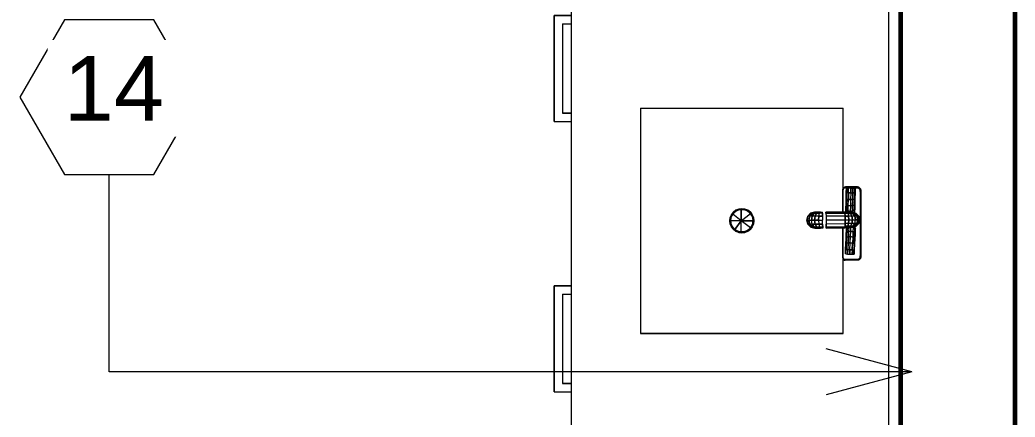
# Model space of a CAD drawing. Header units: inches. Extents: x -827 to 154, y -802 to 207.
# Drawn here: x -270.4 to -200.9, y -683.3 to -655.6 of the extents above; entities that cross this region are included whole.
import ezdxf

# ---------------------------------------------------------------- set-up
doc = ezdxf.new("R2010")
doc.units = ezdxf.units.IN
doc.header["$MEASUREMENT"] = 0
for name, color, linetype, lineweight in [('3sConceptual', 7, 'Continuous', 9), ('A-ANNO-NOTE', 131, 'Continuous', 9), ('A-WALL', 113, 'Continuous', 18), ('kitchen5_skp', 8, 'Continuous', 9), ('Layer0', 7, 'Continuous', 9)]:
    doc.layers.add(name, color=color, linetype=linetype, lineweight=lineweight)
doc.styles.add('Arial', font='arial.ttf', dxfattribs={"height": 4.5})

# ---------------------------------------------------------------- blocks, each defined once
blk = doc.blocks.new('kitchen5_skp_15-403154-Level 1')
at = {"layer": 'Layer0'}
for p, q in [((48.736, 22.185), (79.134, 22.185)), ((48.736, 22.185), (79.134, 22.185)), ((56.862, 4.847), (56.862, 19.02)), ((62.542, 19.02), (56.862, 19.02)), ((62.542, 19.02), (56.862, 19.02)), ((56.862, 4.847), (56.862, 19.02)), ((72.61, 19.02), (67.358, 19.02)), ((72.61, 19.02), (67.358, 19.02)), ((72.61, 4.847), (72.61, 19.02)), ((72.61, 19.02), (72.61, 4.847)), ((64.141, 12.529), (64.007, 12.354)), ((64.007, 12.354), (64.141, 12.529)), ((64.141, 12.529), (64.315, 12.662)), ((64.141, 12.529), (64.315, 12.662)), ((64.179, 12.491), (64.236, 12.534)), ((64.236, 12.534), (64.179, 12.491)), ((64.236, 12.534), (64.342, 12.616)), ((64.342, 12.616), (64.236, 12.534)), ((64.736, 11.883), (64.236, 12.534)), ((64.736, 11.883), (64.236, 12.534)), ((64.315, 12.662), (64.518, 12.746)), ((64.315, 12.662), (64.518, 12.746)), ((64.342, 12.616), (64.532, 12.694)), ((64.532, 12.694), (64.342, 12.616)), ((64.518, 12.746), (64.736, 12.775)), ((64.518, 12.746), (64.736, 12.775)), ((64.532, 12.694), (64.736, 12.721)), ((64.736, 12.721), (64.532, 12.694)), ((64.736, 12.775), (64.954, 12.746)), ((64.736, 12.775), (64.954, 12.746)), ((64.736, 11.883), (64.736, 12.721)), ((64.736, 12.721), (64.736, 11.883)), ((64.736, 12.721), (64.838, 12.708)), ((64.838, 12.708), (64.736, 12.721)), ((65.236, 12.534), (64.736, 11.883)), ((65.236, 12.534), (64.736, 11.883)), ((64.838, 12.708), (64.94, 12.694)), ((64.94, 12.694), (64.838, 12.708)), ((64.94, 12.694), (65.13, 12.616)), ((65.13, 12.616), (64.94, 12.694)), ((64.954, 12.746), (65.157, 12.662)), ((64.954, 12.746), (65.157, 12.662)), ((65.13, 12.616), (65.236, 12.534)), ((65.236, 12.534), (65.13, 12.616)), ((65.157, 12.662), (65.331, 12.529)), ((65.157, 12.662), (65.331, 12.529)), ((65.236, 12.534), (65.293, 12.491)), ((65.293, 12.491), (65.236, 12.534)), ((65.465, 12.354), (65.331, 12.529)), ((65.331, 12.529), (65.465, 12.354)), ((63.923, 12.152), (63.895, 11.934)), ((63.923, 12.152), (63.895, 11.934)), ((63.895, 11.934), (63.923, 11.716)), ((63.923, 11.716), (63.895, 11.934)), ((64.007, 12.354), (63.923, 12.152)), ((63.923, 12.152), (64.007, 12.354)), ((63.949, 11.934), (63.975, 12.138)), ((63.949, 11.934), (63.975, 12.138)), ((63.949, 11.934), (63.955, 11.883)), ((63.955, 11.883), (63.949, 11.934)), ((63.955, 11.883), (64.736, 11.883)), ((64.736, 11.883), (63.955, 11.883)), ((63.975, 11.73), (63.955, 11.883)), ((63.975, 11.73), (63.955, 11.883)), ((63.975, 12.138), (64.054, 12.327)), ((63.975, 12.138), (64.054, 12.327)), ((64.054, 12.327), (64.179, 12.491)), ((64.054, 12.327), (64.179, 12.491)), ((64.736, 11.883), (64.285, 11.295)), ((64.736, 11.883), (64.285, 11.295)), ((65.517, 11.883), (64.736, 11.883)), ((65.517, 11.883), (64.736, 11.883)), ((65.342, 11.442), (64.736, 11.883)), ((64.736, 11.883), (64.736, 11.146)), ((64.736, 11.883), (64.736, 11.146)), ((64.736, 11.883), (65.342, 11.442)), ((65.293, 12.491), (65.418, 12.327)), ((65.293, 12.491), (65.418, 12.327)), ((65.418, 12.327), (65.496, 12.138)), ((65.418, 12.327), (65.496, 12.138)), ((65.549, 12.152), (65.465, 12.354)), ((65.465, 12.354), (65.549, 12.152)), ((65.523, 11.934), (65.496, 12.138)), ((65.496, 12.138), (65.523, 11.934)), ((65.517, 11.883), (65.496, 11.73)), ((65.496, 11.73), (65.517, 11.883)), ((65.523, 11.934), (65.517, 11.883)), ((65.517, 11.883), (65.523, 11.934)), ((65.577, 11.934), (65.549, 12.152)), ((65.549, 12.152), (65.577, 11.934)), ((65.549, 11.716), (65.577, 11.934)), ((65.549, 11.716), (65.577, 11.934)), ((63.923, 11.716), (64.007, 11.513)), ((63.923, 11.716), (64.007, 11.513)), ((63.975, 11.73), (64.054, 11.54)), ((64.054, 11.54), (63.975, 11.73)), ((64.007, 11.513), (64.141, 11.339)), ((64.007, 11.513), (64.141, 11.339)), ((64.054, 11.54), (64.179, 11.377)), ((64.179, 11.377), (64.054, 11.54)), ((64.315, 11.205), (64.141, 11.339)), ((64.141, 11.339), (64.315, 11.205)), ((64.179, 11.377), (64.285, 11.295)), ((64.179, 11.377), (64.285, 11.295)), ((64.285, 11.295), (64.342, 11.252)), ((64.285, 11.295), (64.342, 11.252)), ((64.518, 11.121), (64.315, 11.205)), ((64.315, 11.205), (64.518, 11.121)), ((64.342, 11.252), (64.532, 11.173)), ((64.342, 11.252), (64.532, 11.173)), ((64.532, 11.173), (64.736, 11.146)), ((64.532, 11.173), (64.736, 11.146)), ((64.736, 11.146), (64.838, 11.16)), ((64.736, 11.146), (64.838, 11.16)), ((64.838, 11.16), (64.94, 11.173)), ((64.838, 11.16), (64.94, 11.173)), ((64.94, 11.173), (65.13, 11.252)), ((64.94, 11.173), (65.13, 11.252)), ((65.157, 11.205), (64.954, 11.121)), ((64.954, 11.121), (65.157, 11.205)), ((65.13, 11.252), (65.293, 11.377)), ((65.13, 11.252), (65.293, 11.377)), ((65.331, 11.339), (65.157, 11.205)), ((65.157, 11.205), (65.331, 11.339)), ((65.293, 11.377), (65.342, 11.442)), ((65.342, 11.442), (65.293, 11.377)), ((65.331, 11.339), (65.465, 11.513)), ((65.331, 11.339), (65.465, 11.513)), ((65.342, 11.442), (65.418, 11.54)), ((65.418, 11.54), (65.342, 11.442)), ((65.418, 11.54), (65.496, 11.73)), ((65.496, 11.73), (65.418, 11.54)), ((65.465, 11.513), (65.549, 11.716)), ((65.465, 11.513), (65.549, 11.716)), ((64.736, 11.092), (64.518, 11.121)), ((64.518, 11.121), (64.736, 11.092)), ((64.954, 11.121), (64.736, 11.092)), ((64.736, 11.092), (64.954, 11.121)), ((56.862, 4.847), (72.61, 4.847)), ((56.862, 4.847), (72.61, 4.847)), ((0, 0), (79.134, 0)), ((0, 0), (79.134, 0))]:
    blk.add_line(p, q, dxfattribs=at)
blk = doc.blocks.new('kitchen5_skp_14-V162-Level 1')
at = {"layer": 'Layer0'}
for p, q in [((0, 0), (0, 1.181)), ((0, 1.181), (0, 0)), ((0.592, 0.592), (0.592, 1.181)), ((0.592, 0.592), (0.592, 1.181)), ((6.823, 0.592), (6.823, 1.181)), ((6.823, 1.181), (6.823, 0.592)), ((7.415, 0), (7.415, 1.181)), ((7.415, 0), (7.415, 1.181)), ((0, 0), (7.415, 0)), ((7.415, 0), (0, 0)), ((0.592, 0.592), (6.823, 0.592)), ((0.592, 0.592), (6.823, 0.592))]:
    blk.add_line(p, q, dxfattribs=at)
blk = doc.blocks.new('kitchen5_skp_7-403146-Level 1')
at = {"layer": '3sConceptual'}
for p, q in [((0.016, 4.552), (0.013, 4.408)), ((0.016, 4.552), (0.013, 4.408)), ((0.016, 4.552), (0.017, 4.605)), ((0.016, 4.552), (0.017, 4.605)), ((0.016, 4.552), (0.409, 4.544)), ((0.016, 4.552), (0.409, 4.544)), ((0.411, 4.597), (0.017, 4.605)), ((0.017, 4.605), (0.411, 4.597)), ((0.409, 4.544), (0.406, 4.4)), ((0.406, 4.4), (0.409, 4.544)), ((0.411, 4.597), (0.409, 4.544)), ((0.411, 4.597), (0.409, 4.544)), ((0.409, 4.544), (0.97, 4.532)), ((0.97, 4.532), (0.409, 4.544)), ((0.411, 4.597), (0.92, 4.586)), ((0.92, 4.586), (0.411, 4.597)), ((0.92, 4.586), (1.395, 4.576)), ((0.92, 4.586), (0.97, 4.532)), ((1.395, 4.576), (0.92, 4.586)), ((0.97, 4.532), (0.92, 4.586)), ((0.97, 4.532), (1.492, 4.521)), ((0.97, 4.532), (1.004, 4.387)), ((1.492, 4.521), (0.97, 4.532)), ((1.004, 4.387), (0.97, 4.532)), ((1.395, 4.576), (1.802, 4.567)), ((1.395, 4.576), (1.492, 4.521)), ((1.802, 4.567), (1.395, 4.576)), ((1.492, 4.521), (1.395, 4.576)), ((1.492, 4.521), (1.94, 4.511)), ((1.492, 4.521), (1.561, 4.375)), ((1.94, 4.511), (1.492, 4.521)), ((1.561, 4.375), (1.492, 4.521)), ((1.802, 4.567), (2.115, 4.56)), ((1.802, 4.567), (1.94, 4.511)), ((2.115, 4.56), (1.802, 4.567)), ((1.94, 4.511), (1.802, 4.567)), ((1.94, 4.511), (2.221, 4.505)), ((1.94, 4.511), (2.039, 4.365)), ((2.221, 4.505), (1.94, 4.511)), ((2.039, 4.365), (1.94, 4.511)), ((2.115, 4.56), (2.235, 4.557)), ((2.115, 4.56), (2.223, 4.524)), ((2.235, 4.557), (2.115, 4.56)), ((2.223, 4.524), (2.115, 4.56)), ((0.001, 3.871), (0, 3.818)), ((0, 3.818), (0.001, 3.871)), ((0.394, 3.81), (0, 3.818)), ((0, 3.818), (0.394, 3.81)), ((0.004, 4.015), (0.001, 3.871)), ((0.001, 3.871), (0.004, 4.015)), ((0.395, 3.862), (0.001, 3.871)), ((0.001, 3.871), (0.395, 3.862)), ((0.008, 4.212), (0.004, 4.015)), ((0.008, 4.212), (0.004, 4.015)), ((0.398, 4.006), (0.004, 4.015)), ((0.398, 4.006), (0.004, 4.015)), ((0.013, 4.408), (0.008, 4.212)), ((0.013, 4.408), (0.008, 4.212)), ((0.008, 4.212), (0.402, 4.203)), ((0.402, 4.203), (0.008, 4.212)), ((0.013, 4.408), (0.406, 4.4)), ((0.406, 4.4), (0.013, 4.408)), ((0.394, 3.81), (0.395, 3.862)), ((0.395, 3.862), (0.394, 3.81)), ((0.903, 3.799), (0.394, 3.81)), ((0.394, 3.81), (0.903, 3.799)), ((0.398, 4.006), (0.395, 3.862)), ((0.398, 4.006), (0.395, 3.862)), ((0.955, 3.85), (0.395, 3.862)), ((0.955, 3.85), (0.395, 3.862)), ((0.402, 4.203), (0.398, 4.006)), ((0.398, 4.006), (0.402, 4.203)), ((0.398, 4.006), (0.995, 3.993)), ((0.995, 3.993), (0.398, 4.006)), ((0.402, 4.203), (0.406, 4.4)), ((0.402, 4.203), (0.406, 4.4)), ((0.402, 4.203), (1.013, 4.19)), ((0.402, 4.203), (1.013, 4.19)), ((1.004, 4.387), (0.406, 4.4)), ((1.004, 4.387), (0.406, 4.4)), ((0.903, 3.799), (0.955, 3.85)), ((0.955, 3.85), (0.903, 3.799)), ((1.378, 3.788), (0.903, 3.799)), ((0.903, 3.799), (1.378, 3.788)), ((0.955, 3.85), (0.995, 3.993)), ((0.955, 3.85), (0.995, 3.993)), ((1.477, 3.839), (0.955, 3.85)), ((0.955, 3.85), (1.477, 3.839)), ((1.013, 4.19), (0.995, 3.993)), ((0.995, 3.993), (1.013, 4.19)), ((1.552, 3.981), (0.995, 3.993)), ((1.552, 3.981), (0.995, 3.993)), ((1.561, 4.375), (1.004, 4.387)), ((1.013, 4.19), (1.004, 4.387)), ((1.561, 4.375), (1.004, 4.387)), ((1.004, 4.387), (1.013, 4.19)), ((1.013, 4.19), (1.583, 4.178)), ((1.013, 4.19), (1.583, 4.178)), ((1.378, 3.788), (1.477, 3.839)), ((1.477, 3.839), (1.378, 3.788)), ((1.785, 3.779), (1.378, 3.788)), ((1.378, 3.788), (1.785, 3.779)), ((1.477, 3.839), (1.552, 3.981)), ((1.552, 3.981), (1.477, 3.839)), ((1.926, 3.829), (1.477, 3.839)), ((1.477, 3.839), (1.926, 3.829)), ((1.583, 4.178), (1.552, 3.981)), ((1.552, 3.981), (1.583, 4.178)), ((2.031, 3.971), (1.552, 3.981)), ((2.031, 3.971), (1.552, 3.981)), ((2.039, 4.365), (1.561, 4.375)), ((1.583, 4.178), (1.561, 4.375)), ((2.039, 4.365), (1.561, 4.375)), ((1.561, 4.375), (1.583, 4.178)), ((1.583, 4.178), (2.072, 4.167)), ((1.583, 4.178), (2.072, 4.167)), ((1.785, 3.779), (1.926, 3.829)), ((1.926, 3.829), (1.785, 3.779)), ((2.098, 3.773), (1.785, 3.779)), ((1.785, 3.779), (2.098, 3.773)), ((1.926, 3.829), (2.031, 3.971)), ((2.031, 3.971), (1.926, 3.829)), ((2.186, 3.824), (1.926, 3.829)), ((1.926, 3.829), (2.186, 3.824)), ((2.072, 4.167), (2.031, 3.971)), ((2.031, 3.971), (2.072, 4.167)), ((2.185, 3.968), (2.031, 3.971)), ((2.185, 3.968), (2.031, 3.971)), ((2.184, 4.362), (2.039, 4.365)), ((2.072, 4.167), (2.039, 4.365)), ((2.184, 4.362), (2.039, 4.365)), ((2.039, 4.365), (2.072, 4.167)), ((2.072, 4.167), (2.183, 4.165)), ((2.072, 4.167), (2.183, 4.165)), ((2.098, 3.773), (2.187, 3.798)), ((2.187, 3.798), (2.098, 3.773)), ((2.187, 3.771), (2.098, 3.773)), ((2.098, 3.773), (2.187, 3.771))]:
    blk.add_line(p, q, dxfattribs=at)
blk = doc.blocks.new('kitchen5_skp_12-403151-Level 1')
at = {"layer": '3sConceptual'}
for p, q in [((0.054, 1.508), (-0.032, 1.507)), ((0.054, 1.508), (-0.032, 1.507)), ((-0.031, 1.341), (-0.032, 1.507)), ((-0.031, 1.341), (-0.032, 1.507)), ((-0.031, 1.341), (0.055, 1.259)), ((0.055, 1.259), (-0.031, 1.341)), ((-0.03, 1.187), (-0.031, 1.341)), ((-0.031, 1.341), (-0.03, 1.187)), ((-0.03, 1.187), (0.057, 1.027)), ((0.057, 1.027), (-0.03, 1.187)), ((-0.029, 1.054), (-0.03, 1.187)), ((-0.03, 1.187), (-0.029, 1.054)), ((-0.029, 1.054), (0.058, 0.828)), ((0.058, 0.828), (-0.029, 1.054)), ((-0.028, 0.952), (-0.029, 1.054)), ((-0.029, 1.054), (-0.028, 0.952)), ((-0.028, 0.952), (0.06, 0.675)), ((0.06, 0.675), (-0.028, 0.952)), ((-0.028, 0.888), (-0.028, 0.952)), ((-0.028, 0.952), (-0.028, 0.888)), ((-0.028, 0.888), (0.06, 0.579)), ((0.06, 0.579), (-0.028, 0.888)), ((-0.028, 0.888), (-0.028, 0.866)), ((-0.028, 0.866), (-0.028, 0.888)), ((0.06, 0.579), (-0.028, 0.866)), ((0.06, 0.546), (-0.028, 0.866)), ((0.06, 0.579), (-0.028, 0.866)), ((-0.028, 0.866), (0.06, 0.546)), ((0.054, 1.508), (0.288, 1.509)), ((0.288, 1.509), (0.054, 1.508)), ((0.054, 1.508), (0.055, 1.259)), ((0.054, 1.508), (0.055, 1.259)), ((0.29, 1.2), (0.055, 1.259)), ((0.29, 1.2), (0.055, 1.259)), ((0.057, 1.027), (0.055, 1.259)), ((0.055, 1.259), (0.057, 1.027)), ((0.057, 1.027), (0.293, 0.911)), ((0.293, 0.911), (0.057, 1.027)), ((0.058, 0.828), (0.057, 1.027)), ((0.057, 1.027), (0.058, 0.828)), ((0.058, 0.828), (0.294, 0.663)), ((0.294, 0.663), (0.058, 0.828)), ((0.06, 0.675), (0.058, 0.828)), ((0.058, 0.828), (0.06, 0.675)), ((0.288, 1.509), (0.609, 1.512)), ((0.288, 1.509), (0.609, 1.512)), ((0.288, 1.509), (0.29, 1.2)), ((0.29, 1.2), (0.288, 1.509)), ((0.611, 1.18), (0.29, 1.2)), ((0.29, 1.2), (0.293, 0.911)), ((0.29, 1.2), (0.611, 1.18)), ((0.29, 1.2), (0.293, 0.911)), ((0.613, 0.871), (0.293, 0.911)), ((0.293, 0.911), (0.294, 0.663)), ((0.293, 0.911), (0.613, 0.871)), ((0.293, 0.911), (0.294, 0.663)), ((0.929, 1.514), (0.609, 1.512)), ((0.929, 1.514), (0.609, 1.512)), ((0.611, 1.18), (0.609, 1.512)), ((0.611, 1.18), (0.609, 1.512)), ((0.611, 1.18), (0.932, 1.204)), ((0.611, 1.18), (0.932, 1.204)), ((0.611, 1.18), (0.613, 0.871)), ((0.613, 0.871), (0.611, 1.18)), ((0.934, 0.916), (0.613, 0.871)), ((0.613, 0.871), (0.934, 0.916)), ((0.613, 0.871), (0.615, 0.605)), ((0.615, 0.605), (0.613, 0.871)), ((1.164, 1.516), (0.929, 1.514)), ((0.929, 1.514), (1.164, 1.516)), ((0.932, 1.204), (0.929, 1.514)), ((0.929, 1.514), (0.932, 1.204)), ((0.932, 1.204), (1.166, 1.267)), ((0.932, 1.204), (1.166, 1.267)), ((0.932, 1.204), (0.934, 0.916)), ((0.934, 0.916), (0.932, 1.204)), ((1.168, 1.035), (0.934, 0.916)), ((0.934, 0.916), (1.168, 1.035)), ((0.934, 0.916), (0.936, 0.668)), ((0.936, 0.668), (0.934, 0.916)), ((1.169, 0.836), (0.936, 0.668)), ((0.936, 0.668), (1.169, 0.836)), ((1.25, 1.516), (1.164, 1.516)), ((1.166, 1.267), (1.164, 1.516)), ((1.164, 1.516), (1.166, 1.267)), ((1.164, 1.516), (1.25, 1.516)), ((1.166, 1.267), (1.251, 1.35)), ((1.166, 1.267), (1.251, 1.35)), ((1.166, 1.267), (1.168, 1.035)), ((1.168, 1.035), (1.166, 1.267)), ((1.252, 1.196), (1.168, 1.035)), ((1.168, 1.035), (1.252, 1.196)), ((1.168, 1.035), (1.169, 0.836)), ((1.169, 0.836), (1.168, 1.035)), ((1.253, 1.063), (1.169, 0.836)), ((1.169, 0.836), (1.253, 1.063)), ((1.169, 0.836), (1.17, 0.683)), ((1.17, 0.683), (1.169, 0.836)), ((1.254, 0.961), (1.17, 0.683)), ((1.17, 0.683), (1.254, 0.961)), ((1.254, 0.897), (1.171, 0.587)), ((1.171, 0.587), (1.254, 0.897)), ((1.171, 0.554), (1.255, 0.875)), ((1.255, 0.875), (1.171, 0.587)), ((1.171, 0.587), (1.255, 0.875)), ((1.255, 0.875), (1.171, 0.554)), ((1.25, 1.516), (1.251, 1.35)), ((1.25, 1.516), (1.251, 1.35)), ((1.251, 1.35), (1.252, 1.196)), ((1.252, 1.196), (1.251, 1.35)), ((1.252, 1.196), (1.253, 1.063)), ((1.253, 1.063), (1.252, 1.196)), ((1.253, 1.063), (1.254, 0.961)), ((1.254, 0.961), (1.253, 1.063)), ((1.254, 0.961), (1.254, 0.897)), ((1.254, 0.897), (1.254, 0.961)), ((1.255, 0.875), (1.254, 0.897)), ((1.255, 0.875), (1.254, 0.897)), ((0.06, 0.675), (0.296, 0.473)), ((0.296, 0.473), (0.06, 0.675)), ((0.06, 0.579), (0.06, 0.675)), ((0.06, 0.675), (0.06, 0.579)), ((0.06, 0.579), (0.297, 0.354)), ((0.297, 0.354), (0.06, 0.579)), ((0.06, 0.546), (0.06, 0.579)), ((0.06, 0.546), (0.06, 0.579)), ((0.06, 0.546), (0.297, 0.313)), ((0.06, 0.546), (0.297, 0.354)), ((0.06, 0.546), (0.297, 0.354)), ((0.06, 0.546), (0.297, 0.313)), ((0.615, 0.605), (0.294, 0.663)), ((0.294, 0.663), (0.615, 0.605)), ((0.294, 0.663), (0.296, 0.473)), ((0.294, 0.663), (0.296, 0.473)), ((0.617, 0.401), (0.296, 0.473)), ((0.296, 0.473), (0.617, 0.401)), ((0.296, 0.473), (0.297, 0.354)), ((0.296, 0.473), (0.297, 0.354)), ((0.618, 0.273), (0.297, 0.354)), ((0.618, 0.273), (0.297, 0.354)), ((0.297, 0.313), (0.297, 0.354)), ((0.297, 0.313), (0.297, 0.354)), ((0.618, 0.273), (0.297, 0.313)), ((0.618, 0.229), (0.297, 0.313)), ((0.297, 0.313), (0.618, 0.273)), ((0.618, 0.229), (0.297, 0.313)), ((0.936, 0.668), (0.615, 0.605)), ((0.936, 0.668), (0.615, 0.605)), ((0.617, 0.401), (0.615, 0.605)), ((0.617, 0.401), (0.615, 0.605)), ((0.617, 0.401), (0.937, 0.478)), ((0.937, 0.478), (0.617, 0.401)), ((0.618, 0.273), (0.617, 0.401)), ((0.618, 0.273), (0.617, 0.401)), ((0.618, 0.273), (0.938, 0.358)), ((0.938, 0.358), (0.618, 0.229)), ((0.618, 0.229), (0.938, 0.358)), ((0.938, 0.358), (0.618, 0.273)), ((0.938, 0.318), (0.618, 0.229)), ((0.938, 0.318), (0.618, 0.229)), ((0.618, 0.229), (0.618, 0.273)), ((0.618, 0.229), (0.618, 0.273)), ((0.936, 0.668), (0.937, 0.478)), ((0.936, 0.668), (0.937, 0.478)), ((1.17, 0.683), (0.937, 0.478)), ((0.937, 0.478), (1.17, 0.683)), ((0.937, 0.478), (0.938, 0.358)), ((0.937, 0.478), (0.938, 0.358)), ((1.171, 0.587), (0.938, 0.358)), ((1.171, 0.587), (0.938, 0.358)), ((0.938, 0.318), (1.171, 0.554)), ((1.171, 0.554), (0.938, 0.358)), ((1.171, 0.554), (0.938, 0.358)), ((1.171, 0.554), (0.938, 0.318)), ((0.938, 0.318), (0.938, 0.358)), ((0.938, 0.318), (0.938, 0.358)), ((1.17, 0.683), (1.171, 0.587)), ((1.171, 0.587), (1.17, 0.683)), ((1.171, 0.554), (1.171, 0.587)), ((1.171, 0.554), (1.171, 0.587))]:
    blk.add_line(p, q, dxfattribs=at)
blk = doc.blocks.new('kitchen5_skp_11-403150-Level 1')
at = {"layer": '3sConceptual'}
for p, q in [((0.076, 4.198), (0, 3.902)), ((0.076, 4.198), (0, 3.902)), ((0, 3.882), (0.077, 4.168)), ((0.077, 4.168), (0, 3.882)), ((0.001, 3.823), (0.078, 4.08)), ((0.078, 4.08), (0.001, 3.823)), ((0.291, 4.417), (0.076, 4.198)), ((0.291, 4.417), (0.076, 4.198)), ((0.077, 4.168), (0.076, 4.198)), ((0.076, 4.198), (0.077, 4.168)), ((0.077, 4.168), (0.291, 4.379)), ((0.291, 4.379), (0.077, 4.168)), ((0.078, 4.08), (0.077, 4.168)), ((0.077, 4.168), (0.078, 4.08)), ((0.078, 4.08), (0.292, 4.269)), ((0.292, 4.269), (0.078, 4.08)), ((0.079, 3.939), (0.078, 4.08)), ((0.078, 4.08), (0.079, 3.939)), ((0.079, 3.939), (0.294, 4.094)), ((0.294, 4.094), (0.079, 3.939)), ((0.291, 4.417), (0.585, 4.498)), ((0.291, 4.417), (0.585, 4.498)), ((0.586, 4.458), (0.291, 4.379)), ((0.291, 4.379), (0.586, 4.458)), ((0.291, 4.417), (0.291, 4.379)), ((0.291, 4.417), (0.291, 4.379)), ((0.291, 4.379), (0.292, 4.269)), ((0.291, 4.379), (0.292, 4.269)), ((0.587, 4.34), (0.292, 4.269)), ((0.292, 4.269), (0.587, 4.34)), ((0.292, 4.269), (0.294, 4.094)), ((0.292, 4.269), (0.294, 4.094)), ((0.588, 4.152), (0.294, 4.094)), ((0.294, 4.094), (0.588, 4.152)), ((0.294, 4.094), (0.296, 3.866)), ((0.294, 4.094), (0.296, 3.866)), ((0.881, 4.422), (0.585, 4.498)), ((0.585, 4.498), (0.586, 4.458)), ((0.585, 4.498), (0.881, 4.422)), ((0.586, 4.458), (0.585, 4.498)), ((0.881, 4.384), (0.586, 4.458)), ((0.586, 4.458), (0.587, 4.34)), ((0.586, 4.458), (0.881, 4.384)), ((0.587, 4.34), (0.586, 4.458)), ((0.882, 4.274), (0.587, 4.34)), ((0.587, 4.34), (0.588, 4.152)), ((0.587, 4.34), (0.882, 4.274)), ((0.588, 4.152), (0.587, 4.34)), ((0.884, 4.099), (0.588, 4.152)), ((0.884, 4.099), (0.588, 4.152)), ((0.591, 3.908), (0.588, 4.152)), ((0.591, 3.908), (0.588, 4.152)), ((0.881, 4.422), (1.099, 4.208)), ((0.881, 4.422), (0.881, 4.384)), ((0.881, 4.422), (1.099, 4.208)), ((0.881, 4.384), (0.881, 4.422)), ((1.1, 4.178), (0.881, 4.384)), ((0.881, 4.384), (1.1, 4.178)), ((0.881, 4.384), (0.882, 4.274)), ((0.882, 4.274), (0.881, 4.384)), ((1.1, 4.089), (0.882, 4.274)), ((0.882, 4.274), (1.1, 4.089)), ((0.882, 4.274), (0.884, 4.099)), ((0.884, 4.099), (0.882, 4.274)), ((1.102, 3.948), (0.884, 4.099)), ((0.884, 4.099), (1.102, 3.948)), ((0.884, 4.099), (0.886, 3.871)), ((0.884, 4.099), (0.886, 3.871)), ((1.099, 4.208), (1.181, 3.913)), ((1.181, 3.913), (1.099, 4.208)), ((1.1, 4.178), (1.099, 4.208)), ((1.1, 4.178), (1.099, 4.208)), ((1.1, 4.178), (1.181, 3.893)), ((1.1, 4.178), (1.181, 3.893)), ((1.1, 4.178), (1.1, 4.089)), ((1.1, 4.089), (1.1, 4.178)), ((1.182, 3.834), (1.1, 4.089)), ((1.1, 4.089), (1.182, 3.834)), ((1.1, 4.089), (1.102, 3.948)), ((1.102, 3.948), (1.1, 4.089)), ((0, 3.882), (0, 3.902)), ((0, 3.902), (0, 3.882)), ((0.001, 3.823), (0, 3.882)), ((0, 3.882), (0.001, 3.823)), ((0.002, 3.729), (0.001, 3.823)), ((0.001, 3.823), (0.002, 3.729)), ((0.002, 3.729), (0.079, 3.939)), ((0.079, 3.939), (0.002, 3.729)), ((0.003, 3.607), (0.002, 3.729)), ((0.002, 3.729), (0.003, 3.607)), ((0.003, 3.607), (0.08, 3.755)), ((0.08, 3.755), (0.003, 3.607)), ((0.004, 3.465), (0.003, 3.607)), ((0.003, 3.607), (0.004, 3.465)), ((0.004, 3.465), (0.082, 3.542)), ((0.082, 3.542), (0.004, 3.465)), ((0.005, 3.312), (0.004, 3.465)), ((0.004, 3.465), (0.005, 3.312)), ((0.08, 3.755), (0.079, 3.939)), ((0.079, 3.939), (0.08, 3.755)), ((0.08, 3.755), (0.296, 3.866)), ((0.296, 3.866), (0.08, 3.755)), ((0.082, 3.542), (0.08, 3.755)), ((0.08, 3.755), (0.082, 3.542)), ((0.082, 3.542), (0.298, 3.6)), ((0.082, 3.542), (0.298, 3.6)), ((0.082, 3.542), (0.085, 3.313)), ((0.082, 3.542), (0.085, 3.313)), ((0.591, 3.908), (0.296, 3.866)), ((0.296, 3.866), (0.591, 3.908)), ((0.296, 3.866), (0.298, 3.6)), ((0.296, 3.866), (0.298, 3.6)), ((0.593, 3.623), (0.298, 3.6)), ((0.298, 3.6), (0.593, 3.623)), ((0.298, 3.6), (0.301, 3.315)), ((0.301, 3.315), (0.298, 3.6)), ((0.591, 3.908), (0.886, 3.871)), ((0.886, 3.871), (0.591, 3.908)), ((0.593, 3.623), (0.591, 3.908)), ((0.593, 3.623), (0.591, 3.908)), ((0.593, 3.623), (0.889, 3.605)), ((0.889, 3.605), (0.593, 3.623)), ((0.596, 3.317), (0.593, 3.623)), ((0.596, 3.317), (0.593, 3.623)), ((1.103, 3.765), (0.886, 3.871)), ((0.886, 3.871), (1.103, 3.765)), ((0.886, 3.871), (0.889, 3.605)), ((0.886, 3.871), (0.889, 3.605)), ((1.105, 3.551), (0.889, 3.605)), ((0.889, 3.605), (1.105, 3.551)), ((0.889, 3.605), (0.891, 3.32)), ((0.889, 3.605), (0.891, 3.32)), ((0.917, 3.32), (1.107, 3.322)), ((1.107, 3.322), (0.917, 3.32)), ((1.183, 3.74), (1.102, 3.948)), ((1.102, 3.948), (1.183, 3.74)), ((1.102, 3.948), (1.103, 3.765)), ((1.103, 3.765), (1.102, 3.948)), ((1.184, 3.618), (1.103, 3.765)), ((1.103, 3.765), (1.184, 3.618)), ((1.103, 3.765), (1.105, 3.551)), ((1.105, 3.551), (1.103, 3.765)), ((1.185, 3.476), (1.105, 3.551)), ((1.105, 3.551), (1.185, 3.476)), ((1.105, 3.551), (1.107, 3.322)), ((1.107, 3.322), (1.105, 3.551)), ((1.107, 3.322), (1.186, 3.323)), ((1.186, 3.323), (1.107, 3.322)), ((1.181, 3.893), (1.181, 3.913)), ((1.181, 3.913), (1.181, 3.893)), ((1.181, 3.893), (1.182, 3.834)), ((1.182, 3.834), (1.181, 3.893)), ((1.182, 3.834), (1.183, 3.74)), ((1.183, 3.74), (1.182, 3.834)), ((1.183, 3.74), (1.184, 3.618)), ((1.184, 3.618), (1.183, 3.74)), ((1.184, 3.618), (1.185, 3.476)), ((1.185, 3.476), (1.184, 3.618)), ((1.185, 3.476), (1.186, 3.323)), ((1.186, 3.323), (1.185, 3.476))]:
    blk.add_line(p, q, dxfattribs=at)
blk = doc.blocks.new('kitchen5_skp_10-403149-Level 1')
at = {"layer": '3sConceptual'}
for p, q in [((0.079, 4.203), (0, 3.908)), ((0.079, 4.203), (0, 3.908)), ((0.079, 4.203), (0.185, 4.309)), ((0.079, 4.203), (0.185, 4.309)), ((0.295, 4.419), (0.44, 4.458)), ((0.295, 4.419), (0.44, 4.458)), ((0.591, 4.498), (0.736, 4.459)), ((0.591, 4.498), (0.736, 4.459)), ((0.886, 4.419), (0.992, 4.313)), ((0.992, 4.313), (0.886, 4.419)), ((1.102, 4.203), (1.181, 3.908)), ((1.181, 3.908), (1.102, 4.203))]:
    blk.add_line(p, q, dxfattribs=at)
blk = doc.blocks.new('kitchen5_skp_9-403148-Level 1')
at = {"layer": '3sConceptual'}
for p, q in [((0, 0.511), (0, 0.591)), ((1.409, 0.591), (0, 0.591)), ((0, 0.511), (0, 0.591)), ((0, 0.591), (1.409, 0.591)), ((0, 0.295), (0, 0.511)), ((0, 0.511), (1.409, 0.511)), ((1.409, 0.511), (0, 0.511)), ((0, 0.295), (0, 0.511)), ((0, 0), (0, 0.295)), ((0, 0.295), (1.409, 0.295)), ((0, 0.295), (0, 0)), ((0, 0.295), (1.409, 0.295)), ((0, -0.295), (0, 0)), ((1.409, 0), (0, 0)), ((0, 0), (0, -0.295)), ((0, 0), (1.409, 0)), ((1.409, 0.511), (1.409, 0.591)), ((1.409, 0.591), (1.409, 0.511)), ((1.409, 0.295), (1.409, 0.511)), ((1.409, 0.511), (1.409, 0.295)), ((1.409, 0), (1.409, 0.295)), ((1.409, 0), (1.409, 0.295)), ((1.409, -0.295), (1.409, 0)), ((1.409, -0.295), (1.409, 0)), ((0, -0.511), (0, -0.295)), ((1.409, -0.295), (0, -0.295)), ((0, -0.295), (0, -0.511)), ((0, -0.295), (1.409, -0.295)), ((0, -0.511), (0, -0.591)), ((1.409, -0.511), (0, -0.511)), ((1.409, -0.511), (0, -0.511)), ((0, -0.591), (0, -0.511)), ((0, -0.591), (1.409, -0.591)), ((1.409, -0.591), (0, -0.591)), ((1.409, -0.511), (1.409, -0.295)), ((1.409, -0.511), (1.409, -0.295)), ((1.409, -0.511), (1.409, -0.591)), ((1.409, -0.511), (1.409, -0.591))]:
    blk.add_line(p, q, dxfattribs=at)
blk = doc.blocks.new('kitchen5_skp_8-403147-Level 1')
for name in ['kitchen5_skp_11-403150-Level 1', 'kitchen5_skp_10-403149-Level 1', 'kitchen5_skp_12-403151-Level 1']:
    blk.add_blockref(name, (0, 0))
at = {"xscale": 1.085767046637963, "yscale": 1.085767046637963, "zscale": 1.085767046637963, "rotation": 270.409833880333}
blk.add_blockref('kitchen5_skp_9-403148-Level 1', (0.596, 3.316), dxfattribs=at)
blk = doc.blocks.new('kitchen5_skp_7-V164-Level 1')
at = {"layer": '3sConceptual'}
for p, q in [((3.446, 4.575), (3.638, 4.618)), ((3.446, 4.575), (3.638, 4.618)), ((3.446, 4.575), (3.662, 4.564)), ((3.662, 4.564), (3.446, 4.575)), ((3.662, 4.564), (3.53, 4.426)), ((3.53, 4.426), (3.662, 4.564)), ((3.638, 4.618), (3.571, 4.622)), ((3.571, 4.622), (3.638, 4.618)), ((3.638, 4.618), (3.835, 4.609)), ((3.835, 4.609), (3.638, 4.618)), ((3.835, 4.609), (3.662, 4.564)), ((3.662, 4.564), (3.835, 4.609)), ((3.662, 4.564), (4.006, 4.548)), ((4.006, 4.548), (3.662, 4.564)), ((3.835, 4.609), (4.147, 4.594)), ((4.147, 4.594), (3.835, 4.609)), ((4.006, 4.548), (3.897, 4.409)), ((3.897, 4.409), (4.006, 4.548)), ((4.147, 4.594), (4.006, 4.548)), ((4.006, 4.548), (4.147, 4.594)), ((4.006, 4.548), (4.453, 4.527)), ((4.453, 4.527), (4.006, 4.548)), ((4.147, 4.594), (4.554, 4.575)), ((4.554, 4.575), (4.147, 4.594)), ((4.453, 4.527), (4.375, 4.387)), ((4.375, 4.387), (4.453, 4.527)), ((4.554, 4.575), (4.453, 4.527)), ((4.453, 4.527), (4.554, 4.575)), ((4.453, 4.527), (4.975, 4.503)), ((4.975, 4.503), (4.453, 4.527)), ((4.554, 4.575), (5.029, 4.553)), ((5.029, 4.553), (4.554, 4.575)), ((4.975, 4.503), (4.931, 4.36)), ((4.975, 4.503), (4.931, 4.36)), ((5.029, 4.553), (4.975, 4.503)), ((4.975, 4.503), (5.029, 4.553)), ((4.975, 4.503), (5.535, 4.476)), ((4.975, 4.503), (5.535, 4.476)), ((5.029, 4.553), (5.537, 4.529)), ((5.537, 4.529), (5.029, 4.553)), ((5.528, 4.332), (5.535, 4.476)), ((5.528, 4.332), (5.535, 4.476)), ((5.537, 4.529), (5.535, 4.476)), ((5.535, 4.476), (5.537, 4.529)), ((5.535, 4.476), (5.928, 4.458)), ((5.928, 4.458), (5.535, 4.476)), ((5.537, 4.529), (5.931, 4.51)), ((5.931, 4.51), (5.537, 4.529)), ((5.928, 4.458), (5.931, 4.51)), ((5.931, 4.51), (5.928, 4.458)), ((3.48, 4.429), (3.53, 4.426)), ((3.53, 4.426), (3.48, 4.429)), ((3.53, 4.426), (3.499, 4.314)), ((3.53, 4.426), (3.499, 4.314)), ((3.85, 4.214), (3.499, 4.231)), ((3.85, 4.214), (3.499, 4.231)), ((3.501, 4.094), (3.512, 4.033)), ((3.512, 4.033), (3.501, 4.094)), ((3.63, 3.883), (3.503, 3.889)), ((3.503, 3.889), (3.63, 3.883)), ((3.601, 3.832), (3.503, 3.864)), ((3.503, 3.864), (3.601, 3.832)), ((3.63, 3.883), (3.512, 4.033)), ((3.512, 4.033), (3.878, 4.016)), ((3.512, 4.033), (3.63, 3.883)), ((3.512, 4.033), (3.878, 4.016)), ((3.53, 4.426), (3.897, 4.409)), ((3.53, 4.426), (3.897, 4.409)), ((3.601, 3.832), (3.534, 3.835)), ((3.534, 3.835), (3.601, 3.832)), ((3.797, 3.823), (3.601, 3.832)), ((3.601, 3.832), (3.797, 3.823)), ((3.797, 3.823), (3.63, 3.883)), ((3.973, 3.867), (3.63, 3.883)), ((3.63, 3.883), (3.797, 3.823)), ((3.63, 3.883), (3.973, 3.867)), ((4.11, 3.808), (3.797, 3.823)), ((3.797, 3.823), (4.11, 3.808)), ((3.85, 4.214), (3.897, 4.409)), ((3.897, 4.409), (3.85, 4.214)), ((3.85, 4.214), (3.878, 4.016)), ((4.339, 4.191), (3.85, 4.214)), ((4.339, 4.191), (3.85, 4.214)), ((3.878, 4.016), (3.85, 4.214)), ((3.973, 3.867), (3.878, 4.016)), ((3.878, 4.016), (4.356, 3.993)), ((3.878, 4.016), (3.973, 3.867)), ((3.878, 4.016), (4.356, 3.993)), ((3.897, 4.409), (4.375, 4.387)), ((3.897, 4.409), (4.375, 4.387)), ((4.11, 3.808), (3.973, 3.867)), ((4.421, 3.846), (3.973, 3.867)), ((3.973, 3.867), (4.11, 3.808)), ((3.973, 3.867), (4.421, 3.846)), ((4.517, 3.789), (4.11, 3.808)), ((4.11, 3.808), (4.517, 3.789)), ((4.339, 4.191), (4.375, 4.387)), ((4.375, 4.387), (4.339, 4.191)), ((4.339, 4.191), (4.356, 3.993)), ((4.908, 4.164), (4.339, 4.191)), ((4.908, 4.164), (4.339, 4.191)), ((4.356, 3.993), (4.339, 4.191)), ((4.421, 3.846), (4.356, 3.993)), ((4.356, 3.993), (4.913, 3.967)), ((4.356, 3.993), (4.421, 3.846)), ((4.356, 3.993), (4.913, 3.967)), ((4.375, 4.387), (4.931, 4.36)), ((4.375, 4.387), (4.931, 4.36)), ((4.517, 3.789), (4.421, 3.846)), ((4.943, 3.821), (4.421, 3.846)), ((4.421, 3.846), (4.517, 3.789)), ((4.421, 3.846), (4.943, 3.821)), ((4.991, 3.766), (4.517, 3.789)), ((4.517, 3.789), (4.991, 3.766)), ((4.908, 4.164), (4.931, 4.36)), ((4.931, 4.36), (4.908, 4.164)), ((4.908, 4.164), (4.913, 3.967)), ((5.519, 4.136), (4.908, 4.164)), ((5.519, 4.136), (4.908, 4.164)), ((4.913, 3.967), (4.908, 4.164)), ((4.943, 3.821), (4.913, 3.967)), ((4.913, 3.967), (5.51, 3.939)), ((4.913, 3.967), (4.943, 3.821)), ((4.913, 3.967), (5.51, 3.939)), ((5.528, 4.332), (4.931, 4.36)), ((4.931, 4.36), (5.528, 4.332)), ((4.991, 3.766), (4.943, 3.821)), ((5.503, 3.795), (4.943, 3.821)), ((4.943, 3.821), (4.991, 3.766)), ((4.943, 3.821), (5.503, 3.795)), ((5.5, 3.742), (4.991, 3.766)), ((4.991, 3.766), (5.5, 3.742)), ((5.5, 3.742), (5.503, 3.795)), ((5.5, 3.742), (5.503, 3.795)), ((5.5, 3.742), (5.894, 3.724)), ((5.894, 3.724), (5.5, 3.742)), ((5.503, 3.795), (5.51, 3.939)), ((5.51, 3.939), (5.503, 3.795)), ((5.896, 3.776), (5.503, 3.795)), ((5.896, 3.776), (5.503, 3.795)), ((5.519, 4.136), (5.51, 3.939)), ((5.519, 4.136), (5.51, 3.939)), ((5.903, 3.92), (5.51, 3.939)), ((5.51, 3.939), (5.903, 3.92)), ((5.519, 4.136), (5.528, 4.332)), ((5.528, 4.332), (5.519, 4.136)), ((5.912, 4.117), (5.519, 4.136)), ((5.519, 4.136), (5.912, 4.117)), ((5.528, 4.332), (5.921, 4.314)), ((5.528, 4.332), (5.921, 4.314)), ((5.896, 3.776), (5.894, 3.724)), ((5.896, 3.776), (5.894, 3.724)), ((5.896, 3.776), (5.903, 3.92)), ((5.896, 3.776), (5.903, 3.92)), ((5.903, 3.92), (5.912, 4.117)), ((5.903, 3.92), (5.912, 4.117)), ((5.912, 4.117), (5.921, 4.314)), ((5.912, 4.117), (5.921, 4.314)), ((5.921, 4.314), (5.928, 4.458)), ((5.928, 4.458), (5.921, 4.314))]:
    blk.add_line(p, q, dxfattribs=at)
blk = doc.blocks.new('kitchen5_skp_6-403145-Level 1')
for name in ['kitchen5_skp_7-403146-Level 1', 'kitchen5_skp_7-V164-Level 1']:
    blk.add_blockref(name, (0, 0))
at = {"xscale": 1.114862524692876, "yscale": 1.114862524692876, "zscale": 1.114862524692876}
blk.add_blockref('kitchen5_skp_8-403147-Level 1', (2.182, 0), dxfattribs=at)
blk = doc.blocks.new('kitchen5_skp_5-403144-Level 1')
at = {"layer": 'Layer0'}
for p, q in [((0.01, 3.22), (0, 3.12)), ((0.01, 3.22), (0, 3.12)), ((0.16, 3.13), (0, 3.12)), ((0, 3.12), (0.16, 3.13)), ((0, 0.63), (0, 3.12)), ((0, 3.12), (0.16, 3.04)), ((0, 3.12), (0, 0.63)), ((0, 3.12), (0.16, 3.04)), ((0.01, 3.22), (0.03, 3.31)), ((0.03, 3.31), (0.01, 3.22)), ((0.01, 3.22), (0.16, 3.13)), ((0.18, 3.22), (0.01, 3.22)), ((0.01, 3.22), (0.16, 3.13)), ((0.01, 3.22), (0.18, 3.22)), ((0.03, 3.31), (0.06, 3.4)), ((0.06, 3.4), (0.03, 3.31)), ((0.03, 3.31), (0.18, 3.22)), ((0.03, 3.31), (0.18, 3.22)), ((0.03, 3.31), (0.22, 3.31)), ((0.03, 3.31), (0.22, 3.31)), ((0.06, 3.4), (0.11, 3.49)), ((0.11, 3.49), (0.06, 3.4)), ((0.06, 3.4), (0.22, 3.31)), ((0.06, 3.4), (0.22, 3.31)), ((0.06, 3.4), (0.26, 3.39)), ((0.06, 3.4), (0.26, 3.39)), ((0.11, 3.49), (0.17, 3.57)), ((0.17, 3.57), (0.11, 3.49)), ((0.11, 3.49), (0.26, 3.39)), ((0.11, 3.49), (0.26, 3.39)), ((0.11, 3.49), (0.32, 3.46)), ((0.11, 3.49), (0.32, 3.46)), ((0.16, 3.13), (0.18, 3.22)), ((0.18, 3.22), (0.16, 3.13)), ((0.16, 3.04), (0.16, 3.13)), ((0.16, 3.13), (0.16, 3.04)), ((0.16, 3.04), (0.16, 0.65)), ((0.16, 0.65), (0.16, 3.04)), ((0.17, 3.57), (0.24, 3.64)), ((0.24, 3.64), (0.17, 3.57)), ((0.17, 3.57), (0.32, 3.46)), ((0.17, 3.57), (0.32, 3.46)), ((0.18, 3.22), (0.22, 3.31)), ((0.18, 3.22), (0.22, 3.31)), ((0.22, 3.31), (0.26, 3.39)), ((0.22, 3.31), (0.26, 3.39)), ((0.24, 3.64), (0.32, 3.7)), ((0.32, 3.7), (0.24, 3.64)), ((0.24, 3.64), (0.32, 3.46)), ((0.39, 3.53), (0.24, 3.64)), ((0.24, 3.64), (0.32, 3.46)), ((0.39, 3.53), (0.24, 3.64)), ((0.26, 3.39), (0.32, 3.46)), ((0.26, 3.39), (0.32, 3.46)), ((0.32, 3.7), (0.41, 3.75)), ((0.41, 3.75), (0.32, 3.7)), ((0.39, 3.53), (0.32, 3.7)), ((0.47, 3.59), (0.32, 3.7)), ((0.32, 3.7), (0.39, 3.53)), ((0.47, 3.59), (0.32, 3.7)), ((0.32, 3.46), (0.39, 3.53)), ((0.39, 3.53), (0.32, 3.46)), ((0.39, 3.53), (0.47, 3.59)), ((0.47, 3.59), (0.39, 3.53)), ((0.41, 3.75), (0.51, 3.8)), ((0.51, 3.8), (0.41, 3.75)), ((0.47, 3.59), (0.41, 3.75)), ((0.56, 3.64), (0.41, 3.75)), ((0.41, 3.75), (0.47, 3.59)), ((0.56, 3.64), (0.41, 3.75)), ((0.47, 3.59), (0.56, 3.64)), ((0.56, 3.64), (0.47, 3.59)), ((0.51, 3.8), (0.61, 3.83)), ((0.61, 3.83), (0.51, 3.8)), ((0.56, 3.64), (0.51, 3.8)), ((0.66, 3.68), (0.51, 3.8)), ((0.51, 3.8), (0.56, 3.64)), ((0.66, 3.68), (0.51, 3.8)), ((0.56, 3.64), (0.66, 3.68)), ((0.66, 3.68), (0.56, 3.64)), ((0.61, 3.83), (0.72, 3.84)), ((0.72, 3.84), (0.61, 3.83)), ((0.66, 3.68), (0.61, 3.83)), ((0.76, 3.71), (0.61, 3.83)), ((0.61, 3.83), (0.66, 3.68)), ((0.76, 3.71), (0.61, 3.83)), ((0.66, 3.68), (0.76, 3.71)), ((0.76, 3.71), (0.66, 3.68)), ((0.72, 3.84), (0.83, 3.85)), ((0.83, 3.85), (0.72, 3.84)), ((0.86, 3.73), (0.72, 3.84)), ((0.76, 3.71), (0.72, 3.84)), ((0.86, 3.73), (0.72, 3.84)), ((0.72, 3.84), (0.76, 3.71)), ((0.76, 3.71), (0.86, 3.73)), ((0.86, 3.73), (0.76, 3.71)), ((0.83, 3.85), (14.78, 3.85)), ((0.86, 3.73), (0.83, 3.85)), ((0.97, 3.74), (0.83, 3.85)), ((0.83, 3.85), (0.86, 3.73)), ((14.78, 3.85), (0.83, 3.85)), ((0.97, 3.74), (0.83, 3.85)), ((0.86, 3.73), (0.97, 3.74)), ((0.97, 3.74), (0.86, 3.73)), ((0.97, 3.74), (14.64, 3.74)), ((0.97, 3.74), (14.64, 3.74)), ((14.78, 3.85), (14.64, 3.74)), ((14.64, 3.74), (14.78, 3.85)), ((14.88, 3.84), (14.64, 3.74)), ((14.64, 3.74), (14.88, 3.84)), ((14.64, 3.74), (14.74, 3.73)), ((14.74, 3.73), (14.64, 3.74)), ((14.74, 3.73), (14.88, 3.84)), ((14.74, 3.73), (14.88, 3.84)), ((14.74, 3.73), (14.98, 3.83)), ((14.98, 3.83), (14.74, 3.73)), ((14.74, 3.73), (14.84, 3.71)), ((14.84, 3.71), (14.74, 3.73)), ((14.78, 3.85), (14.88, 3.84)), ((14.88, 3.84), (14.78, 3.85)), ((14.84, 3.71), (14.98, 3.83)), ((14.84, 3.71), (14.98, 3.83)), ((14.84, 3.71), (15.08, 3.8)), ((15.08, 3.8), (14.84, 3.71)), ((14.94, 3.69), (14.84, 3.71)), ((14.84, 3.71), (14.94, 3.69)), ((14.88, 3.84), (14.98, 3.83)), ((14.98, 3.83), (14.88, 3.84)), ((14.94, 3.69), (15.08, 3.8)), ((14.94, 3.69), (15.08, 3.8)), ((14.94, 3.69), (15.17, 3.76)), ((15.17, 3.76), (14.94, 3.69)), ((15.03, 3.65), (14.94, 3.69)), ((14.94, 3.69), (15.03, 3.65)), ((15.08, 3.8), (14.98, 3.83)), ((14.98, 3.83), (15.08, 3.8)), ((15.03, 3.65), (15.17, 3.76)), ((15.03, 3.65), (15.17, 3.76)), ((15.03, 3.65), (15.26, 3.71)), ((15.26, 3.71), (15.03, 3.65)), ((15.11, 3.6), (15.03, 3.65)), ((15.03, 3.65), (15.11, 3.6)), ((15.17, 3.76), (15.08, 3.8)), ((15.08, 3.8), (15.17, 3.76)), ((15.11, 3.6), (15.26, 3.71)), ((15.11, 3.6), (15.26, 3.71)), ((15.11, 3.6), (15.33, 3.65)), ((15.33, 3.65), (15.11, 3.6)), ((15.18, 3.54), (15.11, 3.6)), ((15.11, 3.6), (15.18, 3.54)), ((15.26, 3.71), (15.17, 3.76)), ((15.17, 3.76), (15.26, 3.71)), ((15.18, 3.54), (15.33, 3.65)), ((15.33, 3.65), (15.18, 3.54)), ((15.18, 3.54), (15.4, 3.58)), ((15.4, 3.58), (15.18, 3.54)), ((15.25, 3.48), (15.18, 3.54)), ((15.18, 3.54), (15.25, 3.48)), ((15.25, 3.48), (15.4, 3.58)), ((15.4, 3.58), (15.25, 3.48)), ((15.25, 3.48), (15.31, 3.41)), ((15.25, 3.48), (15.31, 3.41)), ((15.33, 3.65), (15.26, 3.71)), ((15.26, 3.71), (15.33, 3.65)), ((15.4, 3.58), (15.31, 3.41)), ((15.4, 3.58), (15.31, 3.41)), ((15.31, 3.41), (15.46, 3.51)), ((15.46, 3.51), (15.31, 3.41)), ((15.31, 3.41), (15.35, 3.33)), ((15.31, 3.41), (15.35, 3.33)), ((15.33, 3.65), (15.4, 3.58)), ((15.33, 3.65), (15.4, 3.58)), ((15.46, 3.51), (15.35, 3.33)), ((15.46, 3.51), (15.35, 3.33)), ((15.35, 3.33), (15.5, 3.43)), ((15.5, 3.43), (15.35, 3.33)), ((15.35, 3.33), (15.38, 3.25)), ((15.35, 3.33), (15.38, 3.25)), ((15.5, 3.43), (15.38, 3.25)), ((15.5, 3.43), (15.38, 3.25)), ((15.38, 3.25), (15.54, 3.34)), ((15.54, 3.34), (15.38, 3.25)), ((15.38, 3.25), (15.4, 3.16)), ((15.38, 3.25), (15.4, 3.16)), ((15.4, 3.58), (15.46, 3.51)), ((15.4, 3.58), (15.46, 3.51)), ((15.54, 3.34), (15.4, 3.16)), ((15.54, 3.34), (15.4, 3.16)), ((15.56, 3.25), (15.4, 3.16)), ((15.4, 3.16), (15.56, 3.25)), ((15.4, 3.16), (15.41, 3.08)), ((15.4, 3.16), (15.41, 3.08)), ((15.56, 3.25), (15.41, 3.08)), ((15.56, 3.25), (15.41, 3.08)), ((15.41, 3.08), (15.56, 3.16)), ((15.56, 3.16), (15.41, 3.08)), ((15.41, 3.08), (15.41, 0.52)), ((15.41, 0.52), (15.41, 3.08)), ((15.46, 3.51), (15.5, 3.43)), ((15.46, 3.51), (15.5, 3.43)), ((15.5, 3.43), (15.54, 3.34)), ((15.5, 3.43), (15.54, 3.34)), ((15.54, 3.34), (15.56, 3.25)), ((15.54, 3.34), (15.56, 3.25)), ((15.56, 3.25), (15.56, 3.16)), ((15.56, 3.25), (15.56, 3.16)), ((15.56, 3.16), (15.56, 0.51)), ((15.56, 3.16), (15.56, 0.51)), ((0.16, 0.65), (0, 0.63)), ((0.16, 0.65), (0, 0.63)), ((0, 0.63), (0.01, 0.55)), ((0, 0.63), (0.01, 0.55)), ((0.16, 0.65), (0.01, 0.55)), ((0.16, 0.65), (0.01, 0.55)), ((0.01, 0.55), (0.16, 0.57)), ((0.16, 0.57), (0.01, 0.55)), ((0.01, 0.55), (0.02, 0.47)), ((0.01, 0.55), (0.02, 0.47)), ((0.16, 0.57), (0.02, 0.47)), ((0.16, 0.57), (0.02, 0.47)), ((0.18, 0.49), (0.02, 0.47)), ((0.02, 0.47), (0.18, 0.49)), ((0.02, 0.47), (0.06, 0.39)), ((0.02, 0.47), (0.06, 0.39)), ((0.18, 0.49), (0.06, 0.39)), ((0.18, 0.49), (0.06, 0.39)), ((0.21, 0.41), (0.06, 0.39)), ((0.06, 0.39), (0.21, 0.41)), ((0.06, 0.39), (0.1, 0.32)), ((0.06, 0.39), (0.1, 0.32)), ((0.21, 0.41), (0.1, 0.32)), ((0.21, 0.41), (0.1, 0.32)), ((0.25, 0.34), (0.1, 0.32)), ((0.1, 0.32), (0.25, 0.34)), ((0.1, 0.32), (0.15, 0.25)), ((0.1, 0.32), (0.15, 0.25)), ((0.25, 0.34), (0.15, 0.25)), ((0.25, 0.34), (0.15, 0.25)), ((0.3, 0.28), (0.15, 0.25)), ((0.15, 0.25), (0.3, 0.28)), ((0.15, 0.25), (0.21, 0.19)), ((0.15, 0.25), (0.21, 0.19)), ((0.15, 0.25), (0.36, 0.22)), ((0.15, 0.25), (0.36, 0.22)), ((0.16, 0.57), (0.16, 0.65)), ((0.16, 0.65), (0.16, 0.57)), ((0.16, 0.57), (0.18, 0.49)), ((0.16, 0.57), (0.18, 0.49)), ((0.18, 0.49), (0.21, 0.41)), ((0.18, 0.49), (0.21, 0.41)), ((0.21, 0.41), (0.25, 0.34)), ((0.21, 0.41), (0.25, 0.34)), ((0.36, 0.22), (0.21, 0.19)), ((0.21, 0.19), (0.36, 0.22)), ((0.43, 0.16), (0.21, 0.19)), ((0.21, 0.19), (0.28, 0.13)), ((0.21, 0.19), (0.28, 0.13)), ((0.21, 0.19), (0.43, 0.16)), ((0.25, 0.34), (0.3, 0.28)), ((0.25, 0.34), (0.3, 0.28)), ((0.43, 0.16), (0.28, 0.13)), ((0.43, 0.16), (0.28, 0.13)), ((0.51, 0.12), (0.28, 0.13)), ((0.28, 0.13), (0.36, 0.08)), ((0.28, 0.13), (0.51, 0.12)), ((0.28, 0.13), (0.36, 0.08)), ((0.3, 0.28), (0.36, 0.22)), ((0.3, 0.28), (0.36, 0.22)), ((0.36, 0.22), (0.43, 0.16)), ((0.36, 0.22), (0.43, 0.16)), ((0.51, 0.12), (0.36, 0.08)), ((0.51, 0.12), (0.36, 0.08)), ((0.59, 0.08), (0.36, 0.08)), ((0.36, 0.08), (0.45, 0.05)), ((0.36, 0.08), (0.59, 0.08)), ((0.36, 0.08), (0.45, 0.05)), ((0.43, 0.16), (0.51, 0.12)), ((0.43, 0.16), (0.51, 0.12)), ((0.59, 0.08), (0.45, 0.05)), ((0.59, 0.08), (0.45, 0.05)), ((0.68, 0.06), (0.45, 0.05)), ((0.45, 0.05), (0.68, 0.06)), ((0.45, 0.05), (0.54, 0.02)), ((0.45, 0.05), (0.54, 0.02)), ((0.51, 0.12), (0.59, 0.08)), ((0.51, 0.12), (0.59, 0.08)), ((0.68, 0.06), (0.54, 0.02)), ((0.68, 0.06), (0.54, 0.02)), ((0.77, 0.04), (0.54, 0.02)), ((0.54, 0.02), (0.77, 0.04)), ((0.54, 0.02), (0.63, 0.01)), ((0.54, 0.02), (0.63, 0.01)), ((0.59, 0.08), (0.68, 0.06)), ((0.59, 0.08), (0.68, 0.06)), ((0.77, 0.04), (0.63, 0.01)), ((0.86, 0.04), (0.63, 0.01)), ((0.77, 0.04), (0.63, 0.01)), ((0.63, 0.01), (0.86, 0.04)), ((0.63, 0.01), (0.72, 0)), ((0.63, 0.01), (0.72, 0)), ((0.68, 0.06), (0.77, 0.04)), ((0.68, 0.06), (0.77, 0.04)), ((0.72, 0), (0.86, 0.04)), ((0.86, 0.04), (0.72, 0)), ((0.72, 0), (5.32, 0)), ((0.77, 0.04), (0.86, 0.04)), ((0.77, 0.04), (0.86, 0.04)), ((0.86, 0.04), (5.32, 0.04)), ((5.32, 0.04), (0.86, 0.04)), ((8.7, 0.04), (14.84, 0.04)), ((14.84, 0.04), (8.7, 0.04)), ((14.84, 0.04), (14.92, 0.04)), ((14.84, 0.04), (14.99, 0)), ((14.84, 0.04), (14.99, 0)), ((14.84, 0.04), (14.92, 0.04)), ((14.92, 0.04), (14.99, 0.06)), ((14.92, 0.04), (14.99, 0.06)), ((14.92, 0.04), (15.06, 0)), ((14.99, 0), (14.92, 0.04)), ((14.92, 0.04), (14.99, 0)), ((14.92, 0.04), (15.06, 0)), ((14.99, 0.06), (15.06, 0.08)), ((14.99, 0.06), (15.06, 0.08)), ((14.99, 0.06), (15.14, 0.02)), ((14.99, 0.06), (15.06, 0)), ((14.99, 0.06), (15.14, 0.02)), ((15.06, 0), (14.99, 0.06)), ((14.99, 0), (15.06, 0)), ((14.99, 0), (15.06, 0)), ((15.06, 0.08), (15.13, 0.1)), ((15.06, 0.08), (15.13, 0.1)), ((15.14, 0.02), (15.06, 0.08)), ((15.06, 0.08), (15.21, 0.04)), ((15.06, 0.08), (15.14, 0.02)), ((15.06, 0.08), (15.21, 0.04)), ((15.06, 0), (15.14, 0.02)), ((15.06, 0), (15.14, 0.02)), ((15.13, 0.1), (15.19, 0.14)), ((15.13, 0.1), (15.19, 0.14)), ((15.13, 0.1), (15.27, 0.07)), ((15.13, 0.1), (15.21, 0.04)), ((15.13, 0.1), (15.27, 0.07)), ((15.21, 0.04), (15.13, 0.1)), ((15.14, 0.02), (15.21, 0.04)), ((15.14, 0.02), (15.21, 0.04)), ((15.19, 0.14), (15.24, 0.18)), ((15.19, 0.14), (15.24, 0.18)), ((15.19, 0.14), (15.34, 0.1)), ((15.19, 0.14), (15.27, 0.07)), ((15.19, 0.14), (15.34, 0.1)), ((15.27, 0.07), (15.19, 0.14)), ((15.21, 0.04), (15.27, 0.07)), ((15.21, 0.04), (15.27, 0.07)), ((15.24, 0.18), (15.29, 0.23)), ((15.24, 0.18), (15.29, 0.23)), ((15.24, 0.18), (15.39, 0.15)), ((15.24, 0.18), (15.34, 0.1)), ((15.24, 0.18), (15.39, 0.15)), ((15.34, 0.1), (15.24, 0.18)), ((15.27, 0.07), (15.34, 0.1)), ((15.27, 0.07), (15.34, 0.1)), ((15.29, 0.23), (15.33, 0.28)), ((15.33, 0.28), (15.29, 0.23)), ((15.49, 0.25), (15.29, 0.23)), ((15.29, 0.23), (15.49, 0.25)), ((15.29, 0.23), (15.44, 0.2)), ((15.29, 0.23), (15.39, 0.15)), ((15.29, 0.23), (15.44, 0.2)), ((15.39, 0.15), (15.29, 0.23)), ((15.33, 0.28), (15.37, 0.34)), ((15.37, 0.34), (15.33, 0.28)), ((15.52, 0.31), (15.33, 0.28)), ((15.33, 0.28), (15.52, 0.31)), ((15.33, 0.28), (15.49, 0.25)), ((15.33, 0.28), (15.49, 0.25)), ((15.34, 0.1), (15.39, 0.15)), ((15.34, 0.1), (15.39, 0.15)), ((15.39, 0.4), (15.37, 0.34)), ((15.37, 0.34), (15.39, 0.4)), ((15.37, 0.34), (15.54, 0.37)), ((15.54, 0.37), (15.37, 0.34)), ((15.37, 0.34), (15.52, 0.31)), ((15.37, 0.34), (15.52, 0.31)), ((15.4, 0.46), (15.39, 0.4)), ((15.39, 0.4), (15.4, 0.46)), ((15.39, 0.4), (15.56, 0.44)), ((15.56, 0.44), (15.39, 0.4)), ((15.39, 0.4), (15.54, 0.37)), ((15.39, 0.4), (15.54, 0.37)), ((15.39, 0.15), (15.44, 0.2)), ((15.39, 0.15), (15.44, 0.2)), ((15.4, 0.46), (15.41, 0.52)), ((15.41, 0.52), (15.4, 0.46)), ((15.56, 0.51), (15.4, 0.46)), ((15.4, 0.46), (15.56, 0.51)), ((15.4, 0.46), (15.56, 0.44)), ((15.4, 0.46), (15.56, 0.44)), ((15.41, 0.52), (15.56, 0.51)), ((15.41, 0.52), (15.56, 0.51)), ((15.44, 0.2), (15.49, 0.25)), ((15.49, 0.25), (15.44, 0.2)), ((15.49, 0.25), (15.52, 0.31)), ((15.52, 0.31), (15.49, 0.25)), ((15.52, 0.31), (15.54, 0.37)), ((15.54, 0.37), (15.52, 0.31)), ((15.54, 0.37), (15.56, 0.44)), ((15.56, 0.44), (15.54, 0.37)), ((15.56, 0.44), (15.56, 0.51)), ((15.56, 0.51), (15.56, 0.44)), ((0.72, 0), (5.32, 0)), ((8.7, 0), (14.99, 0)), ((8.7, 0), (14.99, 0))]:
    blk.add_line(p, q, dxfattribs=at)
blk = doc.blocks.new('kitchen5_skp_4-403143-Level 1')
for name, p, xscale, yscale, zscale in [('kitchen5_skp_5-403144-Level 1', (0, 9.2), 1.115924816044733, 1.115924816044733, 1.115924816044733), ('kitchen5_skp_6-403145-Level 1', (0.31, 0), 2.64, 2.64, 2.64)]:
    blk.add_blockref(name, p, dxfattribs=dict(xscale=xscale, yscale=yscale, zscale=zscale))
blk = doc.blocks.new('kitchen5_skp_2-403141-Level 1')
for name, p in [('kitchen5_skp_15-403154-Level 1', (0, 1.181)), ('kitchen5_skp_14-V162-Level 1', (50.391, 0)), ('kitchen5_skp_14-V162-Level 1', (69.288, 0))]:
    blk.add_blockref(name, p)
at = {"xscale": 0.2949299999999998, "yscale": 0.2949299999999998, "zscale": 0.2949299999999998}
blk.add_blockref('kitchen5_skp_4-403143-Level 1', (62.375, 17.445), dxfattribs=at)
blk = doc.blocks.new('kitchen5_skp_1-403140-Level 1')
blk.add_blockref('kitchen5_skp_2-403141-Level 1', (0, -1.181))
blk = doc.blocks.new('kitchen5_skp-403125-Level 1')
blk.add_blockref('kitchen5_skp_1-403140-Level 1', (0, 0))
blk = doc.blocks.new('ELECTRICAL NOTES - 14-422654-Level 1')
at = {"layer": 'A-ANNO-NOTE'}
for p, q in [((-0.0649, 0.1125), (-0.1299, 0)), ((0.0649, 0.1125), (-0.0649, 0.1125)), ((0.1299, 0), (0.0649, 0.1125)), ((-0.1299, 0), (-0.0649, -0.1125)), ((0.0649, -0.1125), (0.1299, 0)), ((-0.0649, -0.1125), (0.0649, -0.1125))]:
    blk.add_line(p, q, dxfattribs=at)

msp = doc.modelspace()

# ---------------------------------------------------------------- linework, layer by layer
at = {"layer": 'A-ANNO-NOTE'}
for p, q in [((-264.182903, -680.176424), (-264.182903, -666.375076)), ((-208.102555, -680.176424), (-214.102555, -678.568729)), ((-208.102555, -680.176424), (-264.182903, -680.176424)), ((-208.102555, -680.176424), (-214.102555, -681.78412))]:
    msp.add_line(p, q, dxfattribs=at)
at = {"layer": 'A-WALL', "lineweight": 60}
for p, q in [((-200.895614, -765.976424), (-200.895614, -500.976424)), ((-208.895614, -534.976424), (-208.895614, -725.476424))]:
    msp.add_line(p, q, dxfattribs=at)

# ---------------------------------------------------------------- block references
at = {"layer": 'A-ANNO-NOTE', "xscale": 48, "yscale": 48, "zscale": 48}
msp.add_blockref('ELECTRICAL NOTES - 14-422654-Level 1', (-264.182903, -660.976424), dxfattribs=at)
at = {"layer": 'kitchen5_skp', "color": 7, "rotation": 269.9999999999999}
msp.add_blockref('kitchen5_skp-403125-Level 1', (-231.917503, -604.881707), dxfattribs=at)

# ---------------------------------------------------------------- next in the draw order: texts
at = {"layer": 'A-ANNO-NOTE', "insert": (-267.348848, -658.113121), "char_height": 4.5, "width": 8.484, "attachment_point": 1, "style": 'Arial', "bg_fill": 3, "box_fill_scale": 1.25, "bg_fill_color": 256, "bg_fill_true_color": 13158600, "bg_fill_transparency": 0}
msp.add_mtext('14', dxfattribs=at)

doc.saveas('drawing.dxf')
